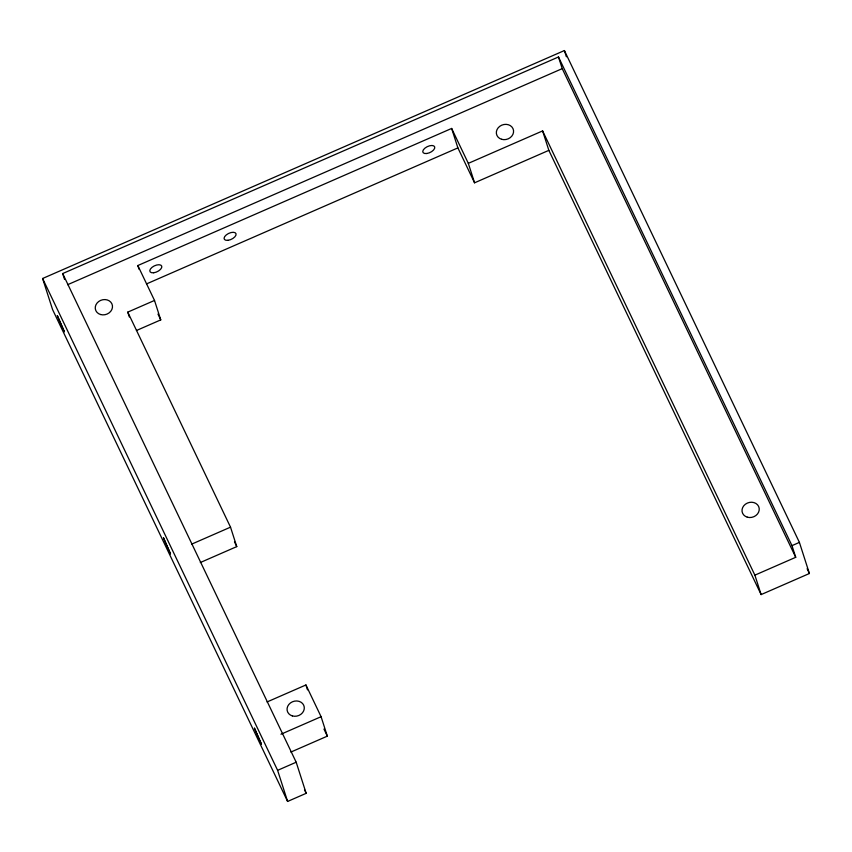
<?xml version="1.0" encoding="UTF-8"?>
<svg xmlns="http://www.w3.org/2000/svg" width="852" height="852" viewBox="0 0 852 852"><rect width="100%" height="100%" fill="white"/><g stroke="black" fill="none" stroke-linecap="round" stroke-linejoin="round"><path stroke-width="1.28" d="M761.124 594.589L754.883 575.153L795.725 557.304L791.987 545.642L558.486 56.977L62.686 273.556L296.187 762.221L306.177 793.329L287.603 801.444L52.59 309.606L42.6 278.498L564.397 50.556L799.41 542.394L809.4 573.502L761.124 594.589L548.848 150.357L542.607 130.91L468.323 163.36L474.564 182.807L548.848 150.357M67.649 284.696L562.224 68.639L558.486 56.977M139.004 269.189L137.832 265.536L451.645 128.45L468.323 163.36M146.501 283.918L457.886 147.897L451.645 128.45M129.334 316.987L127.768 312.13L154.51 300.447L137.832 265.536M136.437 330.512L160.751 319.894L154.51 300.447M191.625 544.162L230.519 527.164L127.768 312.13M200.305 562.533L236.76 546.611L230.519 527.164M267.038 701.963L305.932 684.965L321.087 716.702L327.328 736.149L290.873 752.071M280.979 734.222L321.087 716.702M287.603 801.444L277.614 770.336L296.187 762.221M791.987 545.642L799.41 542.394M807.11 568.71L809.4 573.502M562.224 68.639L795.725 557.304M542.607 130.91L754.883 575.153M457.886 147.897L474.564 182.807M157.971 314.068L160.751 319.894M234.481 541.829L236.76 546.611M323.962 729.088L327.328 736.149M304.505 789.825L306.177 793.329M42.6 278.498L277.614 770.336M564.397 50.556L566.388 56.786M305.932 684.965L307.487 689.832M62.686 273.556L64.56 279.392M57.34 315.687L64.337 331.684L57.34 315.687M163.477 537.804L170.475 553.8L163.477 537.804M254.46 728.194L261.447 744.19L254.46 728.194M292.342 715.914A8.733 7.54 -17.8 0 0 304.239 707.022A8.733 7.54 -17.8 0 0 290.468 702.932A8.733 7.54 -17.8 0 0 292.342 715.914M153.701 272.768A6.496 3.248 -25.5 0 0 161.752 266.175A6.496 3.248 -25.5 0 0 151.965 267.379A6.496 3.248 -25.5 0 0 153.701 272.768M227.974 240.317A6.496 3.248 -25.5 0 0 236.025 233.736A6.496 3.248 -25.5 0 0 226.249 234.928A6.496 3.248 -25.5 0 0 227.974 240.317M426.671 153.52A6.496 3.248 -25.5 0 0 434.712 146.938A6.496 3.248 -25.5 0 0 424.935 148.131A6.496 3.248 -25.5 0 0 426.671 153.52M747.289 517.175A8.733 7.54 -17.8 0 0 759.185 508.282A8.733 7.54 -17.8 0 0 745.415 504.203A8.733 7.54 -17.8 0 0 747.289 517.175M501.626 139.302A8.733 7.54 -17.8 0 0 513.522 130.409A8.733 7.54 -17.8 0 0 499.751 126.32A8.733 7.54 -17.8 0 0 501.626 139.302M100.536 314.516A8.733 7.54 -17.8 0 0 112.432 305.612A8.733 7.54 -17.8 0 0 98.662 301.533A8.733 7.54 -17.8 0 0 100.536 314.516"/></g></svg>
